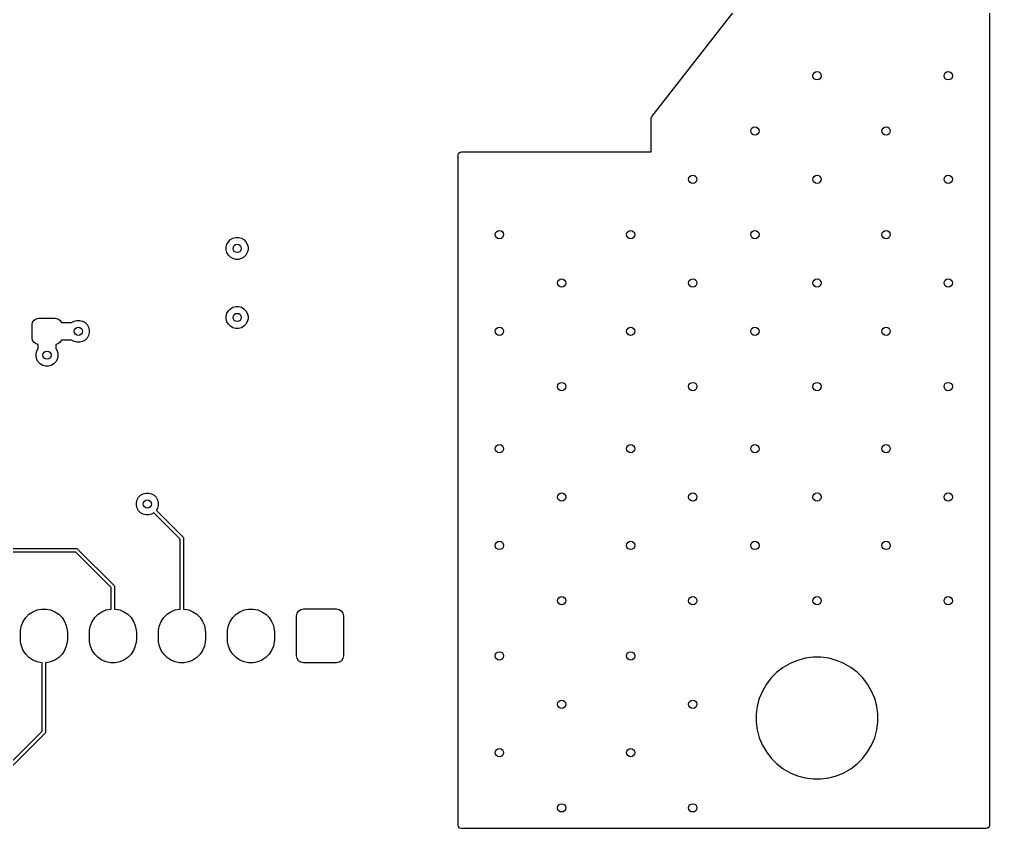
# Model space of a CAD drawing. Extents: x 0.98 to 8.13, y -3.46 to -0.83.
# Drawn here: x 6.747 to 8.13, y -3.465 to -2.311 of the extents above; entities that cross this region are included whole.
import ezdxf

# ---------------------------------------------------------------- set-up
doc = ezdxf.new("R2010")
doc.units = 0
doc.header["$MEASUREMENT"] = 0
doc.layers.add('BLACK', color=7, linetype='CONTINUOUS')

msp = doc.modelspace()

# ---------------------------------------------------------------- linework, layer by layer
at = {"layer": 'BLACK', "linetype": 'CONTINUOUS'}
for p, q in [((8.1299, -0.8317), (8.1299, -3.4597)), ((7.6487, -2.4495), (7.7962, -2.2607)), ((7.6476, -2.4525), (7.6484, -2.4498)), ((7.6476, -2.5), (7.6476, -2.4525)), ((7.6484, -2.4498), (7.6487, -2.4495)), ((7.372, -2.5049), (7.3728, -2.5022)), ((7.3728, -2.5022), (7.3749, -2.5004)), ((7.3749, -2.5004), (7.3769, -2.5)), ((7.3769, -2.5), (7.6476, -2.5)), ((7.372, -3.3014), (7.372, -2.5049)), ((7.0446, -2.6282), (7.0475, -2.6253)), ((7.0475, -2.6253), (7.0511, -2.6232)), ((7.0511, -2.6232), (7.055, -2.6222)), ((7.055, -2.6222), (7.0591, -2.6222)), ((7.0591, -2.6222), (7.0631, -2.6232)), ((7.0631, -2.6232), (7.0667, -2.6253)), ((7.0667, -2.6253), (7.0696, -2.6282)), ((7.0415, -2.6357), (7.0425, -2.6318)), ((7.0415, -2.6399), (7.0415, -2.6357)), ((7.0425, -2.6438), (7.0415, -2.6399)), ((7.0425, -2.6318), (7.0446, -2.6282)), ((7.0696, -2.6282), (7.0716, -2.6318)), ((7.0716, -2.6318), (7.0727, -2.6357)), ((7.0727, -2.6399), (7.0716, -2.6438)), ((7.0727, -2.6357), (7.0727, -2.6399)), ((7.0446, -2.6474), (7.0425, -2.6438)), ((7.0475, -2.6503), (7.0446, -2.6474)), ((7.0511, -2.6523), (7.0475, -2.6503)), ((7.055, -2.6534), (7.0511, -2.6523)), ((7.0591, -2.6534), (7.055, -2.6534)), ((7.0631, -2.6523), (7.0591, -2.6534)), ((7.0667, -2.6503), (7.0631, -2.6523)), ((7.0696, -2.6474), (7.0667, -2.6503)), ((7.0716, -2.6438), (7.0696, -2.6474)), ((7.0446, -2.7266), (7.0475, -2.7237)), ((7.0475, -2.7237), (7.0511, -2.7217)), ((7.0511, -2.7217), (7.055, -2.7206)), ((7.055, -2.7206), (7.0591, -2.7206)), ((7.0591, -2.7206), (7.0631, -2.7217)), ((7.0631, -2.7217), (7.0667, -2.7237)), ((7.0667, -2.7237), (7.0696, -2.7266)), ((6.7675, -2.7399), (6.7705, -2.7379)), ((6.7705, -2.7379), (6.7741, -2.7372)), ((6.7741, -2.7372), (6.7977, -2.7372)), ((6.7977, -2.7372), (6.8013, -2.7379)), ((6.8013, -2.7379), (6.8043, -2.7399)), ((7.0415, -2.7342), (7.0425, -2.7302)), ((7.0415, -2.7383), (7.0415, -2.7342)), ((7.0425, -2.7422), (7.0415, -2.7383)), ((7.0425, -2.7302), (7.0446, -2.7266)), ((7.0696, -2.7266), (7.0716, -2.7302)), ((7.0716, -2.7302), (7.0727, -2.7342)), ((7.0727, -2.7383), (7.0716, -2.7422)), ((7.0727, -2.7342), (7.0727, -2.7383)), ((6.7648, -2.7466), (6.7655, -2.743)), ((6.7648, -2.7653), (6.7648, -2.7466)), ((6.7655, -2.743), (6.7675, -2.7399)), ((6.8043, -2.7399), (6.8064, -2.743)), ((6.8064, -2.743), (6.8065, -2.7434)), ((6.8065, -2.7434), (6.8211, -2.7434)), ((6.8211, -2.7434), (6.8247, -2.7414)), ((6.8247, -2.7414), (6.8287, -2.7403)), ((6.8287, -2.7403), (6.8328, -2.7403)), ((6.8328, -2.7403), (6.8367, -2.7414)), ((6.8367, -2.7414), (6.8403, -2.7434)), ((6.8403, -2.7434), (6.8432, -2.7463)), ((6.8432, -2.7463), (6.8453, -2.7499)), ((6.8453, -2.7499), (6.8463, -2.7538)), ((7.0446, -2.7458), (7.0425, -2.7422)), ((7.0475, -2.7487), (7.0446, -2.7458)), ((7.0511, -2.7508), (7.0475, -2.7487)), ((7.055, -2.7518), (7.0511, -2.7508)), ((7.0591, -2.7518), (7.055, -2.7518)), ((7.0631, -2.7508), (7.0591, -2.7518)), ((7.0667, -2.7487), (7.0631, -2.7508)), ((7.0696, -2.7458), (7.0667, -2.7487)), ((7.0716, -2.7422), (7.0696, -2.7458)), ((6.7655, -2.7688), (6.7648, -2.7653)), ((6.8432, -2.7655), (6.8403, -2.7684)), ((6.8453, -2.7619), (6.8432, -2.7655)), ((6.8463, -2.758), (6.8453, -2.7619)), ((6.8463, -2.7538), (6.8463, -2.758)), ((6.7675, -2.7719), (6.7655, -2.7688)), ((6.7705, -2.7739), (6.7675, -2.7719)), ((6.7734, -2.7745), (6.7705, -2.7739)), ((6.7714, -2.7838), (6.7734, -2.7803)), ((6.7734, -2.7803), (6.7734, -2.7745)), ((6.8013, -2.7739), (6.7984, -2.7745)), ((6.7984, -2.7745), (6.7984, -2.7803)), ((6.7984, -2.7803), (6.8005, -2.7838)), ((6.8043, -2.7719), (6.8013, -2.7739)), ((6.8064, -2.7688), (6.8043, -2.7719)), ((6.8065, -2.7684), (6.8064, -2.7688)), ((6.8211, -2.7684), (6.8065, -2.7684)), ((6.8247, -2.7705), (6.8211, -2.7684)), ((6.8287, -2.7715), (6.8247, -2.7705)), ((6.8328, -2.7715), (6.8287, -2.7715)), ((6.8367, -2.7705), (6.8328, -2.7715)), ((6.8403, -2.7684), (6.8367, -2.7705)), ((6.7703, -2.7878), (6.7714, -2.7838)), ((6.7703, -2.7919), (6.7703, -2.7878)), ((6.7714, -2.7959), (6.7703, -2.7919)), ((6.8005, -2.7838), (6.8015, -2.7878)), ((6.8015, -2.7919), (6.8005, -2.7959)), ((6.8015, -2.7878), (6.8015, -2.7919)), ((6.7734, -2.7994), (6.7714, -2.7959)), ((6.7763, -2.8024), (6.7734, -2.7994)), ((6.7799, -2.8044), (6.7763, -2.8024)), ((6.7839, -2.8055), (6.7799, -2.8044)), ((6.788, -2.8055), (6.7839, -2.8055)), ((6.792, -2.8044), (6.788, -2.8055)), ((6.7955, -2.8024), (6.792, -2.8044)), ((6.7984, -2.7994), (6.7955, -2.8024)), ((6.8005, -2.7959), (6.7984, -2.7994)), ((6.9195, -2.9895), (6.9231, -2.9874)), ((6.9231, -2.9874), (6.9271, -2.9864)), ((6.9271, -2.9864), (6.9312, -2.9864)), ((6.9312, -2.9864), (6.9352, -2.9874)), ((6.9352, -2.9874), (6.9387, -2.9895)), ((6.9135, -2.9999), (6.9146, -2.9959)), ((6.9135, -3.004), (6.9135, -2.9999)), ((6.9146, -2.9959), (6.9166, -2.9924)), ((6.9166, -2.9924), (6.9195, -2.9895)), ((6.9387, -2.9895), (6.9416, -2.9924)), ((6.9416, -2.9924), (6.9437, -2.9959)), ((6.9437, -2.9959), (6.9447, -2.9999)), ((6.9447, -2.9999), (6.9447, -3.004)), ((6.9146, -3.008), (6.9135, -3.004)), ((6.9166, -3.0116), (6.9146, -3.008)), ((6.9195, -3.0145), (6.9166, -3.0116)), ((6.9231, -3.0165), (6.9195, -3.0145)), ((6.9383, -3.0147), (6.9352, -3.0165)), ((6.9758, -3.0522), (6.9383, -3.0147)), ((6.9437, -3.008), (6.9419, -3.0112)), ((6.9419, -3.0112), (6.9801, -3.0494)), ((6.9447, -3.004), (6.9437, -3.008)), ((6.9271, -3.0176), (6.9231, -3.0165)), ((6.9312, -3.0176), (6.9271, -3.0176)), ((6.9352, -3.0165), (6.9312, -3.0176)), ((6.9758, -3.1517), (6.9758, -3.0522)), ((6.9801, -3.0494), (6.9807, -3.0502)), ((6.9807, -3.0502), (6.9808, -3.0512)), ((6.9808, -3.0512), (6.9808, -3.1517)), ((6.43, -3.0656), (6.8279, -3.0656)), ((6.8269, -3.0706), (6.431, -3.0706)), ((6.8774, -3.1211), (6.8269, -3.0706)), ((6.8279, -3.0656), (6.8289, -3.0658)), ((6.8289, -3.0658), (6.8297, -3.0663)), ((6.8297, -3.0663), (6.8817, -3.1183)), ((6.8774, -3.1517), (6.8774, -3.1211)), ((6.8817, -3.1183), (6.8822, -3.1191)), ((6.8822, -3.1191), (6.8824, -3.1201)), ((6.8824, -3.1201), (6.8824, -3.1517)), ((6.7657, -3.1555), (6.7718, -3.153)), ((6.7718, -3.153), (6.7782, -3.1517)), ((6.7782, -3.1517), (6.7848, -3.1517)), ((6.7848, -3.1517), (6.7912, -3.153)), ((6.7912, -3.153), (6.7973, -3.1555)), ((6.8641, -3.1555), (6.8702, -3.153)), ((6.8702, -3.153), (6.8766, -3.1517)), ((6.8766, -3.1517), (6.8774, -3.1517)), ((6.8824, -3.1517), (6.8832, -3.1517)), ((6.8832, -3.1517), (6.8896, -3.153)), ((6.8896, -3.153), (6.8957, -3.1555)), ((6.9626, -3.1555), (6.9686, -3.153)), ((6.9686, -3.153), (6.9751, -3.1517)), ((6.9751, -3.1517), (6.9758, -3.1517)), ((6.9808, -3.1517), (6.9816, -3.1517)), ((6.9816, -3.1517), (6.9881, -3.153)), ((6.9881, -3.153), (6.9941, -3.1555)), ((7.061, -3.1555), (7.0671, -3.153)), ((7.0671, -3.153), (7.0735, -3.1517)), ((7.0735, -3.1517), (7.0801, -3.1517)), ((7.0801, -3.1517), (7.0865, -3.153)), ((7.0865, -3.153), (7.0925, -3.1555)), ((7.1446, -3.1545), (7.1478, -3.1523)), ((7.1478, -3.1523), (7.1516, -3.1516)), ((7.1516, -3.1516), (7.1988, -3.1516)), ((7.1988, -3.1516), (7.2026, -3.1523)), ((7.2026, -3.1523), (7.2058, -3.1545)), ((6.752, -3.1693), (6.7556, -3.1638)), ((6.7556, -3.1638), (6.7603, -3.1592)), ((6.7603, -3.1592), (6.7657, -3.1555)), ((6.7973, -3.1555), (6.8027, -3.1592)), ((6.8027, -3.1592), (6.8074, -3.1638)), ((6.8074, -3.1638), (6.811, -3.1693)), ((6.8504, -3.1693), (6.8541, -3.1638)), ((6.8541, -3.1638), (6.8587, -3.1592)), ((6.8587, -3.1592), (6.8641, -3.1555)), ((6.8957, -3.1555), (6.9012, -3.1592)), ((6.9012, -3.1592), (6.9058, -3.1638)), ((6.9058, -3.1638), (6.9094, -3.1693)), ((6.9488, -3.1693), (6.9525, -3.1638)), ((6.9525, -3.1638), (6.9571, -3.1592)), ((6.9571, -3.1592), (6.9626, -3.1555)), ((6.9941, -3.1555), (6.9996, -3.1592)), ((6.9996, -3.1592), (7.0042, -3.1638)), ((7.0042, -3.1638), (7.0079, -3.1693)), ((7.0473, -3.1693), (7.0509, -3.1638)), ((7.0509, -3.1638), (7.0555, -3.1592)), ((7.0555, -3.1592), (7.061, -3.1555)), ((7.0925, -3.1555), (7.098, -3.1592)), ((7.098, -3.1592), (7.1026, -3.1638)), ((7.1026, -3.1638), (7.1063, -3.1693)), ((7.1417, -3.1614), (7.1425, -3.1577)), ((7.1417, -3.2185), (7.1417, -3.1614)), ((7.1425, -3.1577), (7.1446, -3.1545)), ((7.2058, -3.1545), (7.2079, -3.1577)), ((7.2079, -3.1577), (7.2087, -3.1614)), ((7.2087, -3.1614), (7.2087, -3.2185)), ((6.7482, -3.1818), (6.7495, -3.1753)), ((6.7495, -3.1753), (6.752, -3.1693)), ((6.811, -3.1693), (6.8135, -3.1753)), ((6.8135, -3.1753), (6.8148, -3.1818)), ((6.8466, -3.1818), (6.8479, -3.1753)), ((6.8479, -3.1753), (6.8504, -3.1693)), ((6.9094, -3.1693), (6.9119, -3.1753)), ((6.9119, -3.1753), (6.9132, -3.1818)), ((6.945, -3.1818), (6.9463, -3.1753)), ((6.9463, -3.1753), (6.9488, -3.1693)), ((7.0079, -3.1693), (7.0104, -3.1753)), ((7.0104, -3.1753), (7.0116, -3.1818)), ((7.0435, -3.1818), (7.0447, -3.1753)), ((7.0447, -3.1753), (7.0473, -3.1693)), ((7.1063, -3.1693), (7.1088, -3.1753)), ((7.1088, -3.1753), (7.1101, -3.1818)), ((6.748, -3.185), (6.7482, -3.1818)), ((6.748, -3.1949), (6.748, -3.185)), ((6.7482, -3.1982), (6.748, -3.1949)), ((6.8148, -3.1818), (6.815, -3.185)), ((6.815, -3.1949), (6.8148, -3.1982)), ((6.815, -3.185), (6.815, -3.1949)), ((6.8465, -3.185), (6.8466, -3.1818)), ((6.8465, -3.1949), (6.8465, -3.185)), ((6.8466, -3.1982), (6.8465, -3.1949)), ((6.9132, -3.1818), (6.9134, -3.185)), ((6.9134, -3.1949), (6.9132, -3.1982)), ((6.9134, -3.185), (6.9134, -3.1949)), ((6.9449, -3.185), (6.945, -3.1818)), ((6.9449, -3.1949), (6.9449, -3.185)), ((6.945, -3.1982), (6.9449, -3.1949)), ((7.0116, -3.1818), (7.0118, -3.185)), ((7.0118, -3.1949), (7.0116, -3.1982)), ((7.0118, -3.185), (7.0118, -3.1949)), ((7.0433, -3.185), (7.0435, -3.1818)), ((7.0433, -3.1949), (7.0433, -3.185)), ((7.0435, -3.1982), (7.0433, -3.1949)), ((7.1101, -3.1818), (7.1102, -3.185)), ((7.1102, -3.1949), (7.1101, -3.1982)), ((7.1102, -3.185), (7.1102, -3.1949)), ((6.7495, -3.2046), (6.7482, -3.1982)), ((6.752, -3.2107), (6.7495, -3.2046)), ((6.8135, -3.2046), (6.811, -3.2107)), ((6.8148, -3.1982), (6.8135, -3.2046)), ((6.8479, -3.2046), (6.8466, -3.1982)), ((6.8504, -3.2107), (6.8479, -3.2046)), ((6.9119, -3.2046), (6.9094, -3.2107)), ((6.9132, -3.1982), (6.9119, -3.2046)), ((6.9463, -3.2046), (6.945, -3.1982)), ((6.9488, -3.2107), (6.9463, -3.2046)), ((7.0104, -3.2046), (7.0079, -3.2107)), ((7.0116, -3.1982), (7.0104, -3.2046)), ((7.0447, -3.2046), (7.0435, -3.1982)), ((7.0473, -3.2107), (7.0447, -3.2046)), ((7.1088, -3.2046), (7.1063, -3.2107)), ((7.1101, -3.1982), (7.1088, -3.2046)), ((6.7556, -3.2161), (6.752, -3.2107)), ((6.7603, -3.2208), (6.7556, -3.2161)), ((6.7657, -3.2244), (6.7603, -3.2208)), ((6.8027, -3.2208), (6.7973, -3.2244)), ((6.8074, -3.2161), (6.8027, -3.2208)), ((6.811, -3.2107), (6.8074, -3.2161)), ((6.8541, -3.2161), (6.8504, -3.2107)), ((6.8587, -3.2208), (6.8541, -3.2161)), ((6.8641, -3.2244), (6.8587, -3.2208)), ((6.9012, -3.2208), (6.8957, -3.2244)), ((6.9058, -3.2161), (6.9012, -3.2208)), ((6.9094, -3.2107), (6.9058, -3.2161)), ((6.9525, -3.2161), (6.9488, -3.2107)), ((6.9571, -3.2208), (6.9525, -3.2161)), ((6.9626, -3.2244), (6.9571, -3.2208)), ((6.9996, -3.2208), (6.9941, -3.2244)), ((7.0042, -3.2161), (6.9996, -3.2208)), ((7.0079, -3.2107), (7.0042, -3.2161)), ((7.0509, -3.2161), (7.0473, -3.2107)), ((7.0555, -3.2208), (7.0509, -3.2161)), ((7.061, -3.2244), (7.0555, -3.2208)), ((7.098, -3.2208), (7.0925, -3.2244)), ((7.1026, -3.2161), (7.098, -3.2208)), ((7.1063, -3.2107), (7.1026, -3.2161)), ((7.1425, -3.2223), (7.1417, -3.2185)), ((7.1446, -3.2255), (7.1425, -3.2223)), ((7.2079, -3.2223), (7.2058, -3.2255)), ((7.2087, -3.2185), (7.2079, -3.2223)), ((7.8669, -3.2219), (7.8612, -3.2235)), ((7.8782, -3.2205), (7.8669, -3.2219)), ((7.8669, -3.2219), (7.8669, -3.2219)), ((7.8669, -3.2219), (7.8669, -3.2219)), ((7.8895, -3.2205), (7.8782, -3.2205)), ((7.8782, -3.2205), (7.8782, -3.2205)), ((7.8782, -3.2205), (7.8782, -3.2205)), ((7.9008, -3.2219), (7.8895, -3.2205)), ((7.8895, -3.2205), (7.8895, -3.2205)), ((7.8895, -3.2205), (7.8895, -3.2205)), ((7.9118, -3.2249), (7.9008, -3.2219)), ((7.9008, -3.2219), (7.9008, -3.2219)), ((7.9008, -3.2219), (7.9008, -3.2219)), ((6.7718, -3.2269), (6.7657, -3.2244)), ((6.7782, -3.2282), (6.7718, -3.2269)), ((6.779, -3.2282), (6.7782, -3.2282)), ((6.779, -3.3257), (6.779, -3.2282)), ((6.7848, -3.2282), (6.784, -3.2282)), ((6.784, -3.2282), (6.784, -3.3268)), ((6.7912, -3.2269), (6.7848, -3.2282)), ((6.7973, -3.2244), (6.7912, -3.2269)), ((6.8702, -3.2269), (6.8641, -3.2244)), ((6.8766, -3.2282), (6.8702, -3.2269)), ((6.8832, -3.2282), (6.8766, -3.2282)), ((6.8896, -3.2269), (6.8832, -3.2282)), ((6.8957, -3.2244), (6.8896, -3.2269)), ((6.9686, -3.2269), (6.9626, -3.2244)), ((6.9751, -3.2282), (6.9686, -3.2269)), ((6.9816, -3.2282), (6.9751, -3.2282)), ((6.9881, -3.2269), (6.9816, -3.2282)), ((6.9941, -3.2244), (6.9881, -3.2269)), ((7.0671, -3.2269), (7.061, -3.2244)), ((7.0735, -3.2282), (7.0671, -3.2269)), ((7.0801, -3.2282), (7.0735, -3.2282)), ((7.0865, -3.2269), (7.0801, -3.2282)), ((7.0925, -3.2244), (7.0865, -3.2269)), ((7.1478, -3.2276), (7.1446, -3.2255)), ((7.1516, -3.2283), (7.1478, -3.2276)), ((7.1988, -3.2283), (7.1516, -3.2283)), ((7.2026, -3.2276), (7.1988, -3.2283)), ((7.2058, -3.2255), (7.2026, -3.2276)), ((7.8356, -3.2349), (7.8266, -3.2418)), ((7.8455, -3.2292), (7.8356, -3.2349)), ((7.8356, -3.2349), (7.8356, -3.2349)), ((7.856, -3.2249), (7.8455, -3.2292)), ((7.8455, -3.2292), (7.8455, -3.2292)), ((7.8612, -3.2235), (7.856, -3.2249)), ((7.856, -3.2249), (7.856, -3.2249)), ((7.9223, -3.2292), (7.9118, -3.2249)), ((7.9118, -3.2249), (7.9118, -3.2249)), ((7.9118, -3.2249), (7.9118, -3.2249)), ((7.9321, -3.2349), (7.9223, -3.2292)), ((7.9223, -3.2292), (7.9223, -3.2292)), ((7.9411, -3.2418), (7.9321, -3.2349)), ((7.9321, -3.2349), (7.9321, -3.2349)), ((7.9321, -3.2349), (7.9321, -3.2349)), ((7.9321, -3.2349), (7.9321, -3.2349)), ((7.9321, -3.2349), (7.9321, -3.2349)), ((7.8186, -3.2498), (7.8117, -3.2589)), ((7.8266, -3.2418), (7.8186, -3.2498)), ((7.8186, -3.2498), (7.8186, -3.2498)), ((7.8266, -3.2418), (7.8266, -3.2418)), ((7.9491, -3.2498), (7.9411, -3.2418)), ((7.9411, -3.2418), (7.9411, -3.2418)), ((7.956, -3.2589), (7.9491, -3.2498)), ((7.9491, -3.2498), (7.9491, -3.2498)), ((7.8117, -3.2589), (7.806, -3.2687)), ((7.8117, -3.2589), (7.8117, -3.2589)), ((7.9617, -3.2687), (7.956, -3.2589)), ((7.956, -3.2589), (7.956, -3.2589)), ((7.806, -3.2687), (7.8016, -3.2792)), ((7.806, -3.2687), (7.806, -3.2687)), ((7.9661, -3.2792), (7.9617, -3.2687)), ((7.9617, -3.2687), (7.9617, -3.2687)), ((7.7987, -3.2901), (7.7972, -3.3014)), ((7.8016, -3.2792), (7.7987, -3.2901)), ((7.7987, -3.2901), (7.7987, -3.2901)), ((7.8016, -3.2792), (7.8016, -3.2792)), ((7.969, -3.2901), (7.9661, -3.2792)), ((7.9661, -3.2792), (7.9661, -3.2792)), ((7.9661, -3.2792), (7.9661, -3.2792)), ((7.9705, -3.3014), (7.969, -3.2901)), ((7.372, -3.4597), (7.372, -3.3014)), ((7.7972, -3.3014), (7.7972, -3.3014)), ((7.7972, -3.3014), (7.7972, -3.3128)), ((7.9705, -3.3128), (7.9705, -3.3014)), ((7.7972, -3.3128), (7.7972, -3.3128)), ((7.7972, -3.3128), (7.7987, -3.324)), ((7.969, -3.324), (7.9705, -3.3128)), ((6.7312, -3.3735), (6.779, -3.3257)), ((6.7833, -3.3285), (6.7341, -3.3778)), ((6.7838, -3.3277), (6.7833, -3.3285)), ((6.784, -3.3268), (6.7838, -3.3277)), ((7.7987, -3.324), (7.7987, -3.324)), ((7.7987, -3.324), (7.7987, -3.324)), ((7.7987, -3.324), (7.7987, -3.324)), ((7.7987, -3.324), (7.8016, -3.335)), ((7.9661, -3.335), (7.969, -3.324)), ((7.8016, -3.335), (7.8016, -3.335)), ((7.8016, -3.335), (7.806, -3.3455)), ((7.806, -3.3455), (7.806, -3.3455)), ((7.806, -3.3455), (7.8117, -3.3553)), ((7.956, -3.3553), (7.9617, -3.3455)), ((7.9617, -3.3455), (7.9661, -3.335)), ((7.8117, -3.3553), (7.8117, -3.3553)), ((7.8117, -3.3553), (7.8186, -3.3643)), ((7.9491, -3.3643), (7.956, -3.3553)), ((7.8186, -3.3643), (7.8186, -3.3643)), ((7.8186, -3.3643), (7.8266, -3.3724)), ((7.8266, -3.3724), (7.8266, -3.3724)), ((7.8266, -3.3724), (7.8356, -3.3793)), ((7.9321, -3.3793), (7.9411, -3.3724)), ((7.9411, -3.3724), (7.9491, -3.3643)), ((7.8356, -3.3793), (7.8356, -3.3793)), ((7.8356, -3.3793), (7.8455, -3.385)), ((7.8455, -3.385), (7.8455, -3.385)), ((7.8455, -3.385), (7.856, -3.3893)), ((7.9118, -3.3893), (7.9223, -3.385)), ((7.9223, -3.385), (7.9321, -3.3793)), ((7.9223, -3.385), (7.9223, -3.385)), ((7.9223, -3.385), (7.9223, -3.385)), ((7.856, -3.3893), (7.856, -3.3893)), ((7.856, -3.3893), (7.856, -3.3893)), ((7.856, -3.3893), (7.8669, -3.3922)), ((7.8669, -3.3922), (7.8782, -3.3937)), ((7.8782, -3.3937), (7.8782, -3.3937)), ((7.8782, -3.3937), (7.8895, -3.3937)), ((7.8895, -3.3937), (7.9008, -3.3922)), ((7.8895, -3.3937), (7.8895, -3.3937)), ((7.9008, -3.3922), (7.9118, -3.3893)), ((7.9118, -3.3893), (7.9118, -3.3893)), ((7.9118, -3.3893), (7.9118, -3.3893)), ((7.3725, -3.4617), (7.372, -3.4597)), ((7.3743, -3.4638), (7.3725, -3.4617)), ((7.3769, -3.4645), (7.3743, -3.4638)), ((8.125, -3.4645), (7.3769, -3.4645)), ((8.127, -3.4641), (8.125, -3.4645)), ((8.1291, -3.4623), (8.127, -3.4641)), ((8.1299, -3.4597), (8.1291, -3.4623))]:
    msp.add_line(p, q, dxfattribs=at)
at = {"layer": 'BLACK'}
for centre in [(7.8839, -2.3917), (8.0709, -2.3917), (7.7953, -2.4705), (7.9823, -2.4705), (7.7067, -2.5394), (7.8839, -2.5394), (8.0709, -2.5394), (7.4311, -2.6181), (7.6181, -2.6181), (7.7953, -2.6181), (7.9823, -2.6181), (7.0571, -2.6378), (7.5197, -2.687), (7.7067, -2.687), (7.8839, -2.687), (8.0709, -2.687), (7.0571, -2.7362), (6.8307, -2.7559), (7.4311, -2.7559), (7.6181, -2.7559), (7.7953, -2.7559), (7.9823, -2.7559), (6.7859, -2.7899), (7.5197, -2.8346), (7.7067, -2.8346), (7.8839, -2.8346), (8.0709, -2.8346), (7.4311, -2.9232), (7.6181, -2.9232), (7.7953, -2.9232), (7.9823, -2.9232), (7.5197, -2.9921), (7.7067, -2.9921), (7.8839, -2.9921), (8.0709, -2.9921), (6.9291, -3.002), (7.4311, -3.061), (7.6181, -3.061), (7.7953, -3.061), (7.9823, -3.061), (7.5197, -3.1398), (7.7067, -3.1398), (7.8839, -3.1398), (8.0709, -3.1398), (7.4311, -3.2185), (7.6181, -3.2185), (7.5197, -3.2874), (7.7067, -3.2874), (7.4311, -3.3563), (7.6181, -3.3563), (7.5197, -3.435), (7.7067, -3.435)]:
    msp.add_circle(centre, 0.00591, dxfattribs=at)

doc.saveas('drawing.dxf')
